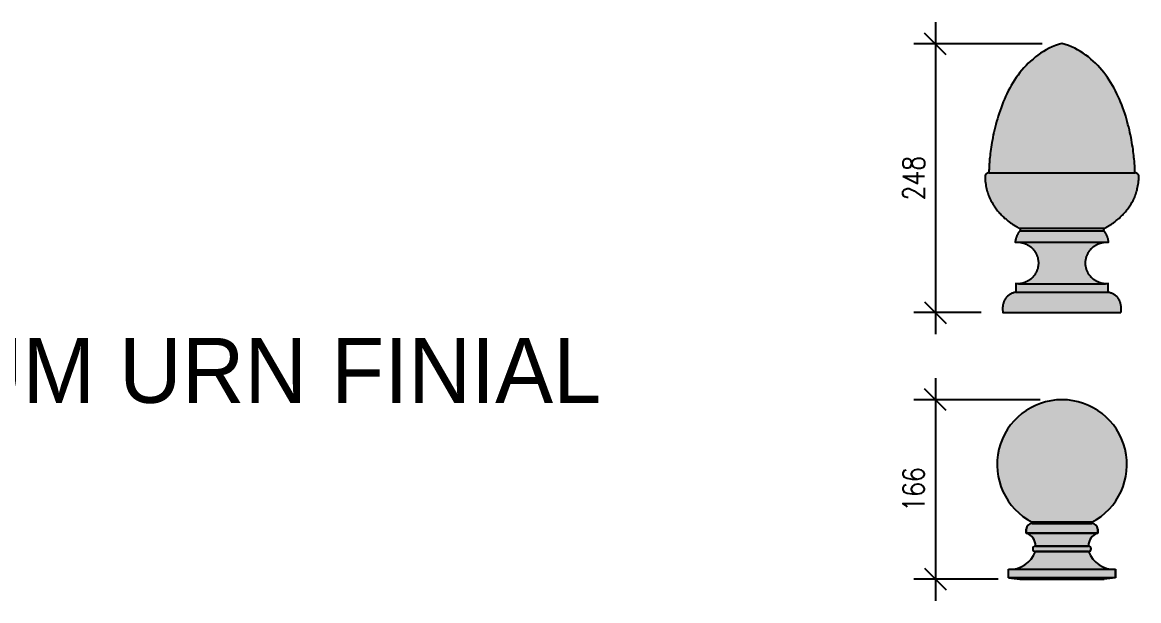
# Model space of a CAD drawing. Header units: millimetres. Extents: x -38686 to 870903, y -23218 to 232707.
# Drawn here: x 15933 to 16965, y 24345 to 24880 of the extents above; entities that cross this region are included whole.
import ezdxf

# ---------------------------------------------------------------- set-up
doc = ezdxf.new("R2010")
doc.units = ezdxf.units.MM
doc.header["$LTSCALE"] = 10
doc.header["$PDMODE"] = 35
doc.header["$PDSIZE"] = 50
doc.layers.add('42 - Detail Hatch', color=7, linetype='Continuous')
doc.layers.add('44 - Detail Text', color=7, linetype='Continuous')
doc.styles.add('1-10', font='romans.shx', dxfattribs={"width": 0.8, "height": 20})
doc.styles.add('CGBOLD', font='arialbd.ttf')
doc.dimstyles.new('1-10', dxfattribs={"dimtxt": 20, "dimasz": 20, "dimexe": 20, "dimexo": 20, "dimgap": 10, "dimtad": 1, "dimdec": 0, "dimzin": 0, "dimdsep": 46, "dimtxsty": '1-10', "dimblk": 'OBLIQUE', "dimcen": 20, "dimdle": 20, "dimclrd": 251, "dimclre": 251, "dimclrt": 251, "dimadec": 0, "dimazin": 0, "dimtfac": 1, "dimtdec": 0, "dimtix": 1, "dimtmove": 1, "dimatfit": 3, "dimfxl": 1, "dimtolj": 1, "dimtzin": 0, "dimlwd": 25, "dimarcsym": 0})

# ---------------------------------------------------------------- blocks, each defined once
blk = doc.blocks.new('_Oblique')
at = {"color": 0, "linetype": 'ByBlock', "lineweight": -2}
blk.add_line((-0.5, -0.5), (0.5, 0.5), dxfattribs=at)
blk = doc.blocks.new('*D59')
at = {"layer": '44 - Detail Text', "color": 251, "lineweight": 25, "transparency": 16777216}
blk.add_line((16777.4, 24879.6), (16777.4, 24591.1), dxfattribs=at)
at = {"layer": '44 - Detail Text', "color": 251, "lineweight": -2, "transparency": 16777216}
for p, q in [((16876, 24859.6), (16757.4, 24859.6)), ((16819.8, 24611.1), (16757.4, 24611.1))]:
    blk.add_line(p, q, dxfattribs=at)
at = {"layer": 'Defpoints', "color": 0, "transparency": 16777216}
for p in [(16896, 24859.6), (16777.4, 24611.1), (16839.8, 24611.1)]:
    blk.add_point(p, dxfattribs=at)
at = {"layer": '44 - Detail Text', "color": 251, "lineweight": 25, "transparency": 16777216, "xscale": 20, "yscale": 20, "zscale": 20}
for p, rotation in [((16777.4, 24859.6), 90), ((16777.4, 24611.1), 270)]:
    blk.add_blockref('_Oblique', p, dxfattribs=dict(at, rotation=rotation))
at = {"layer": '44 - Detail Text', "color": 251, "transparency": 16777216, "insert": (16757.4, 24735.4), "char_height": 20, "attachment_point": 5, "rotation": 90, "style": '1-10'}
blk.add_mtext('\\A1;248', dxfattribs=at)
blk = doc.blocks.new('*D60')
at = {"layer": '44 - Detail Text', "color": 251, "lineweight": 25, "transparency": 16777216}
blk.add_line((16777.4, 24550.6), (16777.4, 24344.7), dxfattribs=at)
at = {"layer": '44 - Detail Text', "color": 251, "lineweight": -2, "transparency": 16777216}
for p, q in [((16874.4, 24530.6), (16757.4, 24530.6)), ((16835.5, 24364.7), (16757.4, 24364.7))]:
    blk.add_line(p, q, dxfattribs=at)
at = {"layer": 'Defpoints', "color": 0, "transparency": 16777216}
for p in [(16894.4, 24530.6), (16777.4, 24364.7), (16855.5, 24364.7)]:
    blk.add_point(p, dxfattribs=at)
at = {"layer": '44 - Detail Text', "color": 251, "lineweight": 25, "transparency": 16777216, "xscale": 20, "yscale": 20, "zscale": 20}
for p, rotation in [((16777.4, 24530.6), 90), ((16777.4, 24364.7), 270)]:
    blk.add_blockref('_Oblique', p, dxfattribs=dict(at, rotation=rotation))
at = {"layer": '44 - Detail Text', "color": 251, "transparency": 16777216, "insert": (16757.4, 24447.6), "char_height": 20, "attachment_point": 5, "rotation": 90, "style": '1-10'}
blk.add_mtext('\\A1;166', dxfattribs=at)

msp = doc.modelspace()

# ---------------------------------------------------------------- hatches: boundary and pattern name
at = {"layer": '42 - Detail Hatch', "ltscale": 10}
h = msp.add_hatch(color=69, dxfattribs=at)
h.dxf.hatch_style = 1
h.paths.add_polyline_path([(16948.979, 24611.133), (16948.979, 24611.368), (16948.979, 24611.604), (16949.096, 24611.839), (16949.096, 24612.191), (16949.096, 24612.662), (16949.214, 24613.132), (16949.214, 24613.602), (16949.214, 24614.19), (16949.214, 24614.895), (16949.214, 24615.248), (16949.214, 24615.6), (16949.214, 24615.953), (16949.214, 24616.306), (16949.096, 24616.658), (16949.096, 24617.011), (16949.096, 24617.363), (16948.979, 24617.834), (16948.979, 24618.186), (16948.861, 24618.539), (16948.744, 24619.009), (16948.626, 24619.362), (16948.626, 24619.832), (16948.508, 24620.185), (16948.273, 24620.537), (16948.156, 24621.008), (16948.038, 24621.36), (16947.803, 24621.83), (16947.686, 24622.183), (16947.45, 24622.653), (16947.215, 24623.006), (16946.98, 24623.476), (16946.745, 24623.829), (16946.51, 24624.181), (16946.275, 24624.534), (16945.922, 24625.004), (16945.687, 24625.357), (16945.335, 24625.71), (16944.982, 24626.062), (16944.629, 24626.415), (16944.159, 24626.767), (16943.806, 24627.003), (16943.336, 24627.355), (16942.984, 24627.708), (16942.396, 24627.943), (16941.926, 24628.296), (16941.455, 24628.531), (16940.868, 24628.766), (16940.28, 24629.001), (16939.692, 24629.236), (16939.104, 24629.471), (16938.517, 24629.589), (16937.811, 24629.824), (16937.106, 24629.941), (16937.106, 24638.052), (16935.578, 24637.7), (16935.108, 24637.7), (16934.638, 24637.7), (16934.167, 24637.817), (16933.58, 24637.817), (16933.109, 24637.817), (16932.639, 24637.935), (16932.169, 24638.052), (16931.699, 24638.052), (16931.229, 24638.17), (16930.758, 24638.287), (16930.288, 24638.405), (16929.818, 24638.522), (16929.348, 24638.758), (16928.995, 24638.875), (16928.525, 24638.993), (16928.055, 24639.228), (16927.585, 24639.463), (16927.232, 24639.58), (16926.762, 24639.815), (16926.409, 24640.051), (16925.939, 24640.286), (16925.586, 24640.521), (16925.116, 24640.756), (16924.763, 24640.991), (16924.411, 24641.226), (16924.058, 24641.579), (16923.588, 24641.814), (16923.235, 24642.166), (16922.883, 24642.402), (16922.53, 24642.754), (16922.295, 24642.989), (16921.942, 24643.342), (16921.59, 24643.695), (16921.237, 24644.047), (16921.002, 24644.4), (16920.649, 24644.753), (16920.414, 24645.105), (16920.061, 24645.458), (16919.826, 24645.811), (16919.591, 24646.163), (16919.239, 24646.633), (16919.003, 24646.986), (16918.768, 24647.456), (16918.533, 24647.809), (16918.298, 24648.162), (16918.181, 24648.632), (16917.946, 24649.102), (16917.71, 24649.455), (16917.593, 24649.925), (16917.358, 24650.395), (16917.24, 24650.865), (16917.123, 24651.218), (16917.005, 24651.688), (16916.888, 24652.158), (16916.77, 24652.628), (16916.652, 24653.099), (16916.535, 24653.569), (16916.417, 24654.039), (16916.417, 24654.509), (16916.3, 24654.979), (16916.3, 24655.567), (16916.3, 24656.037), (16916.182, 24656.508), (16916.182, 24656.978), (16916.182, 24657.448), (16916.3, 24658.036), (16916.3, 24658.506), (16916.3, 24658.976), (16916.417, 24659.446), (16916.417, 24659.916), (16916.535, 24660.387), (16916.652, 24660.857), (16916.77, 24661.327), (16916.888, 24661.797), (16917.005, 24662.267), (16917.123, 24662.738), (16917.24, 24663.208), (16917.358, 24663.678), (16917.593, 24664.031), (16917.71, 24664.501), (16917.946, 24664.971), (16918.181, 24665.324), (16918.298, 24665.794), (16918.533, 24666.147), (16918.768, 24666.617), (16919.003, 24666.969), (16919.239, 24667.44), (16919.591, 24667.792), (16919.826, 24668.145), (16920.061, 24668.498), (16920.414, 24668.968), (16920.649, 24669.32), (16921.002, 24669.673), (16921.237, 24670.026), (16921.59, 24670.261), (16921.942, 24670.613), (16922.295, 24670.966), (16922.53, 24671.319), (16922.883, 24671.554), (16923.235, 24671.907), (16923.588, 24672.142), (16924.058, 24672.494), (16924.411, 24672.729), (16924.763, 24672.964), (16925.116, 24673.2), (16925.586, 24673.552), (16925.939, 24673.787), (16926.409, 24673.905), (16926.762, 24674.14), (16927.232, 24674.375), (16927.585, 24674.61), (16928.055, 24674.728), (16928.525, 24674.963), (16928.995, 24675.08), (16929.348, 24675.315), (16929.818, 24675.433), (16930.288, 24675.551), (16930.758, 24675.668), (16931.229, 24675.786), (16931.699, 24675.903), (16932.169, 24676.021), (16932.639, 24676.021), (16933.109, 24676.138), (16933.58, 24676.138), (16934.167, 24676.256), (16934.638, 24676.256), (16935.108, 24676.256), (16935.578, 24676.256), (16937.459, 24676.256), (16937.459, 24676.373), (16937.459, 24676.491), (16937.459, 24676.844), (16937.459, 24677.196), (16937.341, 24677.666), (16937.224, 24678.254), (16937.224, 24678.607), (16937.106, 24678.842), (16937.106, 24679.195), (16936.989, 24679.547), (16936.871, 24680.017), (16936.753, 24680.37), (16936.636, 24680.723), (16936.518, 24681.193), (16936.283, 24681.663), (16936.166, 24682.016), (16935.931, 24682.486), (16935.696, 24682.956), (16935.46, 24683.426), (16935.225, 24683.897), (16934.99, 24684.367), (16934.755, 24684.837), (16934.402, 24685.307), (16934.05, 24685.777), (16933.697, 24686.248), (16933.345, 24686.718), (16933.227, 24686.953), (16933.109, 24687.306), (16933.109, 24687.658), (16933.109, 24688.128), (16933.227, 24688.599), (16933.58, 24688.951), (16933.697, 24689.186), (16934.05, 24689.304), (16934.285, 24689.421), (16934.638, 24689.657), (16934.873, 24689.774), (16935.108, 24689.892), (16935.46, 24690.127), (16935.813, 24690.362), (16936.166, 24690.479), (16936.636, 24690.714), (16936.989, 24690.95), (16937.459, 24691.302), (16937.929, 24691.537), (16938.517, 24691.89), (16938.987, 24692.243), (16939.575, 24692.595), (16940.162, 24692.948), (16940.75, 24693.418), (16941.338, 24693.771), (16941.926, 24694.241), (16942.631, 24694.711), (16943.336, 24695.181), (16943.924, 24695.769), (16944.629, 24696.239), (16945.335, 24696.827), (16946.04, 24697.415), (16946.745, 24698.003), (16947.45, 24698.59), (16948.156, 24699.296), (16948.861, 24699.883), (16949.566, 24700.589), (16950.272, 24701.294), (16950.977, 24702.117), (16951.682, 24702.822), (16952.388, 24703.645), (16953.093, 24704.468), (16953.798, 24705.291), (16954.503, 24706.113), (16955.209, 24707.054), (16955.914, 24707.877), (16956.502, 24708.817), (16957.207, 24709.758), (16957.795, 24710.815), (16958.383, 24711.756), (16958.97, 24712.814), (16959.558, 24713.872), (16960.146, 24714.93), (16960.734, 24715.988), (16961.204, 24717.163), (16961.674, 24718.339), (16962.144, 24719.514), (16962.614, 24720.69), (16962.967, 24721.865), (16963.437, 24723.158), (16963.79, 24724.451), (16964.025, 24725.744), (16964.378, 24727.037), (16964.613, 24728.448), (16964.848, 24729.859), (16965.083, 24731.269), (16965.2, 24732.68), (16965.318, 24734.09), (16965.318, 24735.618), (16965.318, 24737.147), (16965.318, 24737.264), (16965.318, 24737.499), (16965.318, 24737.969), (16965.083, 24738.44), (16964.965, 24738.792), (16964.73, 24739.027), (16964.495, 24739.263), (16964.143, 24739.615), (16963.672, 24739.85), (16963.202, 24740.085), (16962.614, 24740.32), (16962.379, 24740.32), (16962.027, 24740.438), (16962.027, 24740.556), (16962.027, 24740.673), (16962.027, 24741.026), (16961.909, 24741.613), (16961.909, 24742.201), (16961.909, 24742.907), (16961.909, 24743.847), (16961.792, 24744.787), (16961.792, 24745.845), (16961.674, 24747.021), (16961.556, 24748.431), (16961.439, 24749.842), (16961.321, 24751.253), (16961.204, 24752.898), (16960.969, 24754.544), (16960.851, 24756.425), (16960.616, 24758.188), (16960.381, 24760.186), (16960.146, 24762.185), (16959.793, 24764.183), (16959.441, 24766.416), (16959.088, 24768.532), (16958.735, 24770.766), (16958.265, 24773.117), (16957.795, 24775.468), (16957.207, 24777.819), (16956.737, 24780.287), (16956.149, 24782.756), (16955.444, 24785.224), (16954.739, 24787.811), (16954.033, 24790.279), (16953.328, 24792.865), (16952.505, 24795.451), (16951.565, 24798.037), (16950.624, 24800.623), (16949.684, 24803.21), (16948.626, 24805.913), (16947.568, 24808.499), (16946.393, 24811.085), (16945.217, 24813.554), (16943.924, 24816.14), (16942.631, 24818.609), (16941.22, 24821.195), (16939.692, 24823.663), (16938.164, 24826.014), (16936.636, 24828.483), (16934.873, 24830.834), (16933.227, 24833.067), (16931.346, 24835.301), (16929.465, 24837.534), (16927.467, 24839.65), (16925.469, 24841.766), (16923.353, 24843.764), (16921.119, 24845.645), (16918.886, 24847.526), (16916.535, 24849.289), (16914.066, 24850.935), (16911.48, 24852.58), (16908.894, 24854.109), (16906.191, 24855.519), (16903.369, 24856.812), (16900.431, 24857.988), (16897.492, 24859.046), (16894.436, 24860.104), (16891.262, 24859.046), (16888.323, 24857.988), (16885.384, 24856.812), (16882.563, 24855.519), (16879.859, 24854.109), (16877.273, 24852.58), (16874.687, 24850.935), (16872.219, 24849.289), (16869.868, 24847.526), (16867.634, 24845.645), (16865.401, 24843.764), (16863.285, 24841.766), (16861.287, 24839.65), (16859.288, 24837.534), (16857.407, 24835.301), (16855.527, 24833.067), (16853.881, 24830.834), (16852.118, 24828.483), (16850.59, 24826.014), (16849.061, 24823.663), (16847.533, 24821.195), (16846.24, 24818.609), (16844.83, 24816.14), (16843.537, 24813.554), (16842.361, 24811.085), (16841.186, 24808.499), (16840.128, 24805.913), (16839.07, 24803.21), (16838.129, 24800.623), (16837.189, 24798.037), (16836.366, 24795.451), (16835.543, 24792.865), (16834.72, 24790.279), (16834.015, 24787.811), (16833.31, 24785.224), (16832.722, 24782.756), (16832.017, 24780.287), (16831.547, 24777.819), (16830.959, 24775.468), (16830.489, 24773.117), (16830.136, 24770.766), (16829.666, 24768.532), (16829.313, 24766.416), (16828.96, 24764.183), (16828.725, 24762.185), (16828.373, 24760.186), (16828.138, 24758.188), (16827.902, 24756.425), (16827.785, 24754.544), (16827.55, 24752.898), (16827.432, 24751.253), (16827.315, 24749.842), (16827.197, 24748.431), (16827.08, 24747.021), (16826.962, 24745.845), (16826.962, 24744.787), (16826.962, 24743.847), (16826.845, 24742.907), (16826.845, 24742.201), (16826.845, 24741.613), (16826.845, 24741.026), (16826.845, 24740.673), (16826.845, 24740.556), (16826.845, 24740.438), (16826.492, 24740.32), (16826.139, 24740.32), (16825.551, 24740.085), (16825.081, 24739.85), (16824.611, 24739.615), (16824.376, 24739.263), (16824.023, 24739.027), (16823.788, 24738.792), (16823.671, 24738.44), (16823.436, 24737.969), (16823.436, 24737.499), (16823.436, 24737.264), (16823.436, 24737.147), (16823.436, 24735.618), (16823.553, 24734.09), (16823.553, 24732.68), (16823.788, 24731.269), (16823.906, 24729.859), (16824.141, 24728.448), (16824.376, 24727.037), (16824.729, 24725.744), (16824.964, 24724.451), (16825.316, 24723.158), (16825.787, 24721.865), (16826.139, 24720.69), (16826.609, 24719.514), (16827.08, 24718.339), (16827.55, 24717.163), (16828.138, 24715.988), (16828.608, 24714.93), (16829.196, 24713.872), (16829.783, 24712.814), (16830.371, 24711.756), (16830.959, 24710.815), (16831.664, 24709.758), (16832.252, 24708.817), (16832.957, 24707.877), (16833.545, 24707.054), (16834.25, 24706.113), (16834.955, 24705.291), (16835.661, 24704.468), (16836.366, 24703.645), (16837.071, 24702.822), (16837.777, 24702.117), (16838.482, 24701.294), (16839.187, 24700.589), (16839.893, 24699.883), (16840.598, 24699.296), (16841.303, 24698.59), (16842.008, 24698.003), (16842.714, 24697.415), (16843.419, 24696.827), (16844.124, 24696.239), (16844.83, 24695.769), (16845.535, 24695.181), (16846.123, 24694.711), (16846.828, 24694.241), (16847.416, 24693.771), (16848.003, 24693.418), (16848.591, 24692.948), (16849.179, 24692.595), (16849.767, 24692.243), (16850.237, 24691.89), (16850.825, 24691.537), (16851.295, 24691.302), (16851.765, 24690.95), (16852.235, 24690.714), (16852.588, 24690.479), (16852.941, 24690.362), (16853.293, 24690.127), (16853.646, 24689.892), (16853.881, 24689.774), (16854.116, 24689.657), (16854.586, 24689.421), (16854.821, 24689.304), (16855.056, 24689.186), (16855.292, 24688.951), (16855.527, 24688.599), (16855.644, 24688.128), (16855.644, 24687.658), (16855.644, 24687.306), (16855.527, 24686.953), (16855.527, 24686.718), (16855.409, 24686.718), (16855.056, 24686.248), (16854.704, 24685.777), (16854.351, 24685.307), (16854.116, 24684.837), (16853.763, 24684.367), (16853.528, 24683.897), (16853.293, 24683.426), (16853.058, 24682.956), (16852.823, 24682.486), (16852.588, 24682.016), (16852.47, 24681.663), (16852.353, 24681.193), (16852.118, 24680.723), (16852, 24680.37), (16851.883, 24680.017), (16851.765, 24679.547), (16851.765, 24679.195), (16851.648, 24678.842), (16851.53, 24678.607), (16851.53, 24678.254), (16851.412, 24677.666), (16851.295, 24677.196), (16851.295, 24676.844), (16851.295, 24676.491), (16851.295, 24676.373), (16851.295, 24676.256), (16853.176, 24676.256), (16853.646, 24676.256), (16854.116, 24676.256), (16854.704, 24676.256), (16855.174, 24676.138), (16855.644, 24676.138), (16856.114, 24676.021), (16856.585, 24676.021), (16857.055, 24675.903), (16857.525, 24675.786), (16857.995, 24675.668), (16858.465, 24675.551), (16858.936, 24675.433), (16859.406, 24675.315), (16859.876, 24675.08), (16860.229, 24674.963), (16860.699, 24674.728), (16861.169, 24674.61), (16861.522, 24674.375), (16861.992, 24674.14), (16862.345, 24673.905), (16862.815, 24673.787), (16863.167, 24673.552), (16863.638, 24673.2), (16863.99, 24672.964), (16864.343, 24672.729), (16864.813, 24672.494), (16865.166, 24672.142), (16865.518, 24671.907), (16865.871, 24671.554), (16866.224, 24671.319), (16866.576, 24670.966), (16866.811, 24670.613), (16867.164, 24670.261), (16867.517, 24670.026), (16867.869, 24669.673), (16868.104, 24669.32), (16868.457, 24668.968), (16868.692, 24668.498), (16868.927, 24668.145), (16869.28, 24667.792), (16869.515, 24667.44), (16869.75, 24666.969), (16869.985, 24666.617), (16870.22, 24666.147), (16870.455, 24665.794), (16870.573, 24665.324), (16870.808, 24664.971), (16871.043, 24664.501), (16871.161, 24664.031), (16871.396, 24663.678), (16871.513, 24663.208), (16871.631, 24662.738), (16871.749, 24662.267), (16871.984, 24661.797), (16872.101, 24661.327), (16872.101, 24660.857), (16872.219, 24660.387), (16872.336, 24659.916), (16872.336, 24659.446), (16872.454, 24658.976), (16872.454, 24658.506), (16872.571, 24658.036), (16872.571, 24657.448), (16872.571, 24656.978), (16872.571, 24656.508), (16872.571, 24656.037), (16872.454, 24655.567), (16872.454, 24654.979), (16872.336, 24654.509), (16872.336, 24654.039), (16872.219, 24653.569), (16872.101, 24653.099), (16872.101, 24652.628), (16871.984, 24652.158), (16871.749, 24651.688), (16871.631, 24651.218), (16871.513, 24650.865), (16871.396, 24650.395), (16871.161, 24649.925), (16871.043, 24649.455), (16870.808, 24649.102), (16870.573, 24648.632), (16870.455, 24648.162), (16870.22, 24647.809), (16869.985, 24647.456), (16869.75, 24646.986), (16869.515, 24646.633), (16869.28, 24646.163), (16868.927, 24645.811), (16868.692, 24645.458), (16868.457, 24645.105), (16868.104, 24644.753), (16867.869, 24644.4), (16867.517, 24644.047), (16867.164, 24643.695), (16866.811, 24643.342), (16866.576, 24642.989), (16866.224, 24642.754), (16865.871, 24642.402), (16865.518, 24642.166), (16865.166, 24641.814), (16864.813, 24641.579), (16864.343, 24641.226), (16863.99, 24640.991), (16863.638, 24640.756), (16863.167, 24640.521), (16862.815, 24640.286), (16862.345, 24640.051), (16861.992, 24639.815), (16861.522, 24639.58), (16861.169, 24639.463), (16860.699, 24639.228), (16860.229, 24638.993), (16859.876, 24638.875), (16859.406, 24638.758), (16858.936, 24638.522), (16858.465, 24638.405), (16857.995, 24638.287), (16857.525, 24638.17), (16857.055, 24638.052), (16856.585, 24638.052), (16856.114, 24637.935), (16855.644, 24637.817), (16855.174, 24637.817), (16854.704, 24637.817), (16854.116, 24637.7), (16853.646, 24637.7), (16853.176, 24637.7), (16851.648, 24638.052), (16851.648, 24629.941), (16850.942, 24629.824), (16850.237, 24629.589), (16849.649, 24629.471), (16849.061, 24629.236), (16848.474, 24629.001), (16847.886, 24628.766), (16847.298, 24628.531), (16846.828, 24628.296), (16846.358, 24627.943), (16845.888, 24627.708), (16845.417, 24627.355), (16844.947, 24627.003), (16844.595, 24626.767), (16844.124, 24626.415), (16843.772, 24626.062), (16843.419, 24625.71), (16843.066, 24625.357), (16842.831, 24625.004), (16842.479, 24624.534), (16842.244, 24624.181), (16842.008, 24623.829), (16841.773, 24623.476), (16841.538, 24623.006), (16841.303, 24622.653), (16841.068, 24622.183), (16840.95, 24621.83), (16840.715, 24621.36), (16840.598, 24621.008), (16840.48, 24620.537), (16840.363, 24620.185), (16840.245, 24619.832), (16840.128, 24619.362), (16840.01, 24619.009), (16839.893, 24618.539), (16839.893, 24618.186), (16839.775, 24617.834), (16839.775, 24617.363), (16839.657, 24617.011), (16839.657, 24616.658), (16839.54, 24616.306), (16839.54, 24615.953), (16839.54, 24615.6), (16839.54, 24615.248), (16839.54, 24614.895), (16839.54, 24614.19), (16839.54, 24613.602), (16839.54, 24613.132), (16839.657, 24612.662), (16839.657, 24612.191), (16839.657, 24611.839), (16839.775, 24611.604), (16839.775, 24611.368), (16839.775, 24611.133)])
edge = h.paths.add_edge_path(flags=17)
edge.add_line((16851.295, 24676.256), (16854.704, 24676.256))
h = msp.add_hatch(color=69, dxfattribs=at)
h.dxf.hatch_style = 1
h.paths.add_polyline_path([(16866.936, 24417.234), (16921.936, 24417.234, 4.12097536)])
h.paths.add_polyline_path([(16921.936, 24417.234), (16866.936, 24417.234), (16866.936, 24416.234), (16921.936, 24416.234)])
h.paths.add_polyline_path([(16921.936, 24416.234), (16866.936, 24416.234, 0.41421356), (16861.436, 24410.734), (16861.436, 24407.234), (16927.436, 24407.234), (16927.436, 24410.734, 0.41421356)])
h.paths.add_polyline_path([(16927.436, 24407.234), (16861.436, 24407.234, -0.33178976), (16869.936, 24395.234), (16918.936, 24395.234, -0.33178976)])
h.paths.add_polyline_path([(16918.936, 24395.234), (16869.936, 24395.234, 1), (16869.936, 24390.234), (16918.936, 24390.234, 1)])
h.paths.add_polyline_path([(16918.936, 24390.234), (16869.936, 24390.234, -0.3002504), (16847.475, 24373.734), (16941.396, 24373.734, -0.3002504)])
h.paths.add_polyline_path([(16943.936, 24373.734, -0.02511265), (16941.396, 24373.734), (16847.475, 24373.734, -0.02511265), (16844.936, 24373.734), (16844.936, 24365.734), (16943.936, 24365.734)])
h.paths.add_polyline_path([(16943.936, 24365.734), (16844.936, 24365.734), (16855.509, 24364.734), (16933.362, 24364.734)])

# ---------------------------------------------------------------- linework, layer by layer
at = {"color": 252}
for p, q in [((16854.704, 24676.256), (16934.167, 24676.256)), ((16921.936, 24417.234), (16866.936, 24417.234)), ((16866.936, 24417.234), (16921.936, 24417.234)), ((16861.436, 24407.234), (16927.436, 24407.234)), ((16927.436, 24407.234), (16861.436, 24407.234)), ((16866.936, 24416.234), (16921.936, 24416.234)), ((16921.936, 24416.234), (16866.936, 24416.234)), ((16866.936, 24416.234), (16921.936, 24416.234)), ((16921.936, 24416.234), (16866.936, 24416.234)), ((16918.936, 24395.234), (16869.936, 24395.234)), ((16869.936, 24395.234), (16918.936, 24395.234)), ((16869.936, 24390.234), (16918.936, 24390.234)), ((16918.936, 24390.234), (16869.936, 24390.234)), ((16844.936, 24373.734), (16943.936, 24373.734)), ((16943.936, 24365.734), (16844.936, 24365.734))]:
    msp.add_line(p, q, dxfattribs=at)
at = {"color": 0, "linetype": 'Continuous'}
for p, q in [((16866.936, 24417.234), (16866.936, 24416.234)), ((16866.936, 24416.234), (16866.936, 24417.234)), ((16921.936, 24416.234), (16921.936, 24417.234)), ((16921.936, 24417.234), (16921.936, 24416.234)), ((16861.436, 24410.734), (16861.436, 24407.234)), ((16861.436, 24407.234), (16861.436, 24410.734)), ((16927.436, 24407.234), (16927.436, 24410.734)), ((16927.436, 24410.734), (16927.436, 24407.234)), ((16844.936, 24365.734), (16844.936, 24373.734)), ((16844.936, 24365.734), (16855.509, 24364.734)), ((16855.509, 24364.734), (16933.362, 24364.734)), ((16943.936, 24365.734), (16933.362, 24364.734)), ((16943.936, 24365.734), (16933.362, 24364.734)), ((16943.936, 24365.734), (16943.936, 24373.734)), ((16943.936, 24373.734), (16943.936, 24365.734))]:
    msp.add_line(p, q, dxfattribs=at)
msp.add_lwpolyline([(16948.979, 24611.133), (16948.979, 24611.368), (16948.979, 24611.604), (16949.096, 24611.839), (16949.096, 24612.191), (16949.096, 24612.662), (16949.214, 24613.132), (16949.214, 24613.602), (16949.214, 24614.19), (16949.214, 24614.895), (16949.214, 24615.248), (16949.214, 24615.6), (16949.214, 24615.953), (16949.214, 24616.306), (16949.096, 24616.658), (16949.096, 24617.011), (16949.096, 24617.363), (16948.979, 24617.834), (16948.979, 24618.186), (16948.861, 24618.539), (16948.744, 24619.009), (16948.626, 24619.362), (16948.626, 24619.832), (16948.508, 24620.185), (16948.273, 24620.537), (16948.156, 24621.008), (16948.038, 24621.36), (16947.803, 24621.83), (16947.686, 24622.183), (16947.45, 24622.653), (16947.215, 24623.006), (16946.98, 24623.476), (16946.745, 24623.829), (16946.51, 24624.181), (16946.275, 24624.534), (16945.922, 24625.004), (16945.687, 24625.357), (16945.335, 24625.71), (16944.982, 24626.062), (16944.629, 24626.415), (16944.159, 24626.767), (16943.806, 24627.003), (16943.336, 24627.355), (16942.984, 24627.708), (16942.396, 24627.943), (16941.926, 24628.296), (16941.455, 24628.531), (16940.868, 24628.766), (16940.28, 24629.001), (16939.692, 24629.236), (16939.104, 24629.471), (16938.517, 24629.589), (16937.811, 24629.824), (16937.106, 24629.941), (16937.106, 24638.052), (16935.578, 24637.7), (16935.108, 24637.7), (16934.638, 24637.7), (16934.167, 24637.817), (16933.58, 24637.817), (16933.109, 24637.817), (16932.639, 24637.935), (16932.169, 24638.052), (16931.699, 24638.052), (16931.229, 24638.17), (16930.758, 24638.287), (16930.288, 24638.405), (16929.818, 24638.522), (16929.348, 24638.758), (16928.995, 24638.875), (16928.525, 24638.993), (16928.055, 24639.228), (16927.585, 24639.463), (16927.232, 24639.58), (16926.762, 24639.815), (16926.409, 24640.051), (16925.939, 24640.286), (16925.586, 24640.521), (16925.116, 24640.756), (16924.763, 24640.991), (16924.411, 24641.226), (16924.058, 24641.579), (16923.588, 24641.814), (16923.235, 24642.166), (16922.883, 24642.402), (16922.53, 24642.754), (16922.295, 24642.989), (16921.942, 24643.342), (16921.59, 24643.695), (16921.237, 24644.047), (16921.002, 24644.4), (16920.649, 24644.753), (16920.414, 24645.105), (16920.061, 24645.458), (16919.826, 24645.811), (16919.591, 24646.163), (16919.239, 24646.633), (16919.003, 24646.986), (16918.768, 24647.456), (16918.533, 24647.809), (16918.298, 24648.162), (16918.181, 24648.632), (16917.946, 24649.102), (16917.71, 24649.455), (16917.593, 24649.925), (16917.358, 24650.395), (16917.24, 24650.865), (16917.123, 24651.218), (16917.005, 24651.688), (16916.888, 24652.158), (16916.77, 24652.628), (16916.652, 24653.099), (16916.535, 24653.569), (16916.417, 24654.039), (16916.417, 24654.509), (16916.3, 24654.979), (16916.3, 24655.567), (16916.3, 24656.037), (16916.182, 24656.508), (16916.182, 24656.978), (16916.182, 24657.448), (16916.3, 24658.036), (16916.3, 24658.506), (16916.3, 24658.976), (16916.417, 24659.446), (16916.417, 24659.916), (16916.535, 24660.387), (16916.652, 24660.857), (16916.77, 24661.327), (16916.888, 24661.797), (16917.005, 24662.267), (16917.123, 24662.738), (16917.24, 24663.208), (16917.358, 24663.678), (16917.593, 24664.031), (16917.71, 24664.501), (16917.946, 24664.971), (16918.181, 24665.324), (16918.298, 24665.794), (16918.533, 24666.147), (16918.768, 24666.617), (16919.003, 24666.969), (16919.239, 24667.44), (16919.591, 24667.792), (16919.826, 24668.145), (16920.061, 24668.498), (16920.414, 24668.968), (16920.649, 24669.32), (16921.002, 24669.673), (16921.237, 24670.026), (16921.59, 24670.261), (16921.942, 24670.613), (16922.295, 24670.966), (16922.53, 24671.319), (16922.883, 24671.554), (16923.235, 24671.907), (16923.588, 24672.142), (16924.058, 24672.494), (16924.411, 24672.729), (16924.763, 24672.964), (16925.116, 24673.2), (16925.586, 24673.552), (16925.939, 24673.787), (16926.409, 24673.905), (16926.762, 24674.14), (16927.232, 24674.375), (16927.585, 24674.61), (16928.055, 24674.728), (16928.525, 24674.963), (16928.995, 24675.08), (16929.348, 24675.315), (16929.818, 24675.433), (16930.288, 24675.551), (16930.758, 24675.668), (16931.229, 24675.786), (16931.699, 24675.903), (16932.169, 24676.021), (16932.639, 24676.021), (16933.109, 24676.138), (16933.58, 24676.138), (16934.167, 24676.256), (16934.638, 24676.256), (16935.108, 24676.256), (16935.578, 24676.256), (16937.459, 24676.256), (16937.459, 24676.373), (16937.459, 24676.491), (16937.459, 24676.844), (16937.459, 24677.196), (16937.341, 24677.666), (16937.224, 24678.254), (16937.224, 24678.607), (16937.106, 24678.842), (16937.106, 24679.195), (16936.989, 24679.547), (16936.871, 24680.017), (16936.753, 24680.37), (16936.636, 24680.723), (16936.518, 24681.193), (16936.283, 24681.663), (16936.166, 24682.016), (16935.931, 24682.486), (16935.696, 24682.956), (16935.46, 24683.426), (16935.225, 24683.897), (16934.99, 24684.367), (16934.755, 24684.837), (16934.402, 24685.307), (16934.05, 24685.777), (16933.697, 24686.248), (16933.345, 24686.718), (16933.345, 24686.718), (16933.227, 24686.953), (16933.109, 24687.306), (16933.109, 24687.658), (16933.109, 24688.128), (16933.227, 24688.599), (16933.58, 24688.951), (16933.697, 24689.186), (16934.05, 24689.304), (16934.285, 24689.421), (16934.638, 24689.657), (16934.873, 24689.774), (16935.108, 24689.892), (16935.46, 24690.127), (16935.813, 24690.362), (16936.166, 24690.479), (16936.636, 24690.714), (16936.989, 24690.95), (16937.459, 24691.302), (16937.929, 24691.537), (16938.517, 24691.89), (16938.987, 24692.243), (16939.575, 24692.595), (16940.162, 24692.948), (16940.75, 24693.418), (16941.338, 24693.771), (16941.926, 24694.241), (16942.631, 24694.711), (16943.336, 24695.181), (16943.924, 24695.769), (16944.629, 24696.239), (16945.335, 24696.827), (16946.04, 24697.415), (16946.745, 24698.003), (16947.45, 24698.59), (16948.156, 24699.296), (16948.861, 24699.883), (16949.566, 24700.589), (16950.272, 24701.294), (16950.977, 24702.117), (16951.682, 24702.822), (16952.388, 24703.645), (16953.093, 24704.468), (16953.798, 24705.291), (16954.503, 24706.113), (16955.209, 24707.054), (16955.914, 24707.877), (16956.502, 24708.817), (16957.207, 24709.758), (16957.795, 24710.815), (16958.383, 24711.756), (16958.97, 24712.814), (16959.558, 24713.872), (16960.146, 24714.93), (16960.734, 24715.988), (16961.204, 24717.163), (16961.674, 24718.339), (16962.144, 24719.514), (16962.614, 24720.69), (16962.967, 24721.865), (16963.437, 24723.158), (16963.79, 24724.451), (16964.025, 24725.744), (16964.378, 24727.037), (16964.613, 24728.448), (16964.848, 24729.859), (16965.083, 24731.269), (16965.2, 24732.68), (16965.318, 24734.09), (16965.318, 24735.618), (16965.318, 24737.147), (16965.318, 24737.264), (16965.318, 24737.499), (16965.318, 24737.969), (16965.083, 24738.44), (16964.965, 24738.792), (16964.73, 24739.027), (16964.495, 24739.263), (16964.143, 24739.615), (16963.672, 24739.85), (16963.202, 24740.085), (16962.614, 24740.32), (16962.379, 24740.32), (16962.027, 24740.438), (16962.027, 24740.556), (16962.027, 24740.673), (16962.027, 24741.026), (16961.909, 24741.613), (16961.909, 24742.201), (16961.909, 24742.907), (16961.909, 24743.847), (16961.792, 24744.787), (16961.792, 24745.845), (16961.674, 24747.021), (16961.556, 24748.431), (16961.439, 24749.842), (16961.321, 24751.253), (16961.204, 24752.898), (16960.969, 24754.544), (16960.851, 24756.425), (16960.616, 24758.188), (16960.381, 24760.186), (16960.146, 24762.185), (16959.793, 24764.183), (16959.441, 24766.416), (16959.088, 24768.532), (16958.735, 24770.766), (16958.265, 24773.117), (16957.795, 24775.468), (16957.207, 24777.819), (16956.737, 24780.287), (16956.149, 24782.756), (16955.444, 24785.224), (16954.739, 24787.811), (16954.033, 24790.279), (16953.328, 24792.865), (16952.505, 24795.451), (16951.565, 24798.037), (16950.624, 24800.623), (16949.684, 24803.21), (16948.626, 24805.913), (16947.568, 24808.499), (16946.393, 24811.085), (16945.217, 24813.554), (16943.924, 24816.14), (16942.631, 24818.609), (16941.22, 24821.195), (16939.692, 24823.663), (16938.164, 24826.014), (16936.636, 24828.483), (16934.873, 24830.834), (16933.227, 24833.067), (16931.346, 24835.301), (16929.465, 24837.534), (16927.467, 24839.65), (16925.469, 24841.766), (16923.353, 24843.764), (16921.119, 24845.645), (16918.886, 24847.526), (16916.535, 24849.289), (16914.066, 24850.935), (16911.48, 24852.58), (16908.894, 24854.109), (16906.191, 24855.519), (16903.369, 24856.812), (16900.431, 24857.988), (16897.492, 24859.046), (16894.436, 24860.104), (16891.262, 24859.046), (16888.323, 24857.988), (16885.384, 24856.812), (16882.563, 24855.519), (16879.859, 24854.109), (16877.273, 24852.58), (16874.687, 24850.935), (16872.219, 24849.289), (16869.868, 24847.526), (16867.634, 24845.645), (16865.401, 24843.764), (16863.285, 24841.766), (16861.287, 24839.65), (16859.288, 24837.534), (16857.407, 24835.301), (16855.527, 24833.067), (16853.881, 24830.834), (16852.118, 24828.483), (16850.59, 24826.014), (16849.061, 24823.663), (16847.533, 24821.195), (16846.24, 24818.609), (16844.83, 24816.14), (16843.537, 24813.554), (16842.361, 24811.085), (16841.186, 24808.499), (16840.128, 24805.913), (16839.07, 24803.21), (16838.129, 24800.623), (16837.189, 24798.037), (16836.366, 24795.451), (16835.543, 24792.865), (16834.72, 24790.279), (16834.015, 24787.811), (16833.31, 24785.224), (16832.722, 24782.756), (16832.017, 24780.287), (16831.547, 24777.819), (16830.959, 24775.468), (16830.489, 24773.117), (16830.136, 24770.766), (16829.666, 24768.532), (16829.313, 24766.416), (16828.96, 24764.183), (16828.725, 24762.185), (16828.373, 24760.186), (16828.138, 24758.188), (16827.902, 24756.425), (16827.785, 24754.544), (16827.55, 24752.898), (16827.432, 24751.253), (16827.315, 24749.842), (16827.197, 24748.431), (16827.08, 24747.021), (16826.962, 24745.845), (16826.962, 24744.787), (16826.962, 24743.847), (16826.845, 24742.907), (16826.845, 24742.201), (16826.845, 24741.613), (16826.845, 24741.026), (16826.845, 24740.673), (16826.845, 24740.556), (16826.845, 24740.438), (16826.492, 24740.32), (16826.139, 24740.32), (16825.551, 24740.085), (16825.081, 24739.85), (16824.611, 24739.615), (16824.376, 24739.263), (16824.023, 24739.027), (16823.788, 24738.792), (16823.671, 24738.44), (16823.436, 24737.969), (16823.436, 24737.499), (16823.436, 24737.264), (16823.436, 24737.147), (16823.436, 24735.618), (16823.553, 24734.09), (16823.553, 24732.68), (16823.788, 24731.269), (16823.906, 24729.859), (16824.141, 24728.448), (16824.376, 24727.037), (16824.729, 24725.744), (16824.964, 24724.451), (16825.316, 24723.158), (16825.787, 24721.865), (16826.139, 24720.69), (16826.609, 24719.514), (16827.08, 24718.339), (16827.55, 24717.163), (16828.138, 24715.988), (16828.608, 24714.93), (16829.196, 24713.872), (16829.783, 24712.814), (16830.371, 24711.756), (16830.959, 24710.815), (16831.664, 24709.758), (16832.252, 24708.817), (16832.957, 24707.877), (16833.545, 24707.054), (16834.25, 24706.113), (16834.955, 24705.291), (16835.661, 24704.468), (16836.366, 24703.645), (16837.071, 24702.822), (16837.777, 24702.117), (16838.482, 24701.294), (16839.187, 24700.589), (16839.893, 24699.883), (16840.598, 24699.296), (16841.303, 24698.59), (16842.008, 24698.003), (16842.714, 24697.415), (16843.419, 24696.827), (16844.124, 24696.239), (16844.83, 24695.769), (16845.535, 24695.181), (16846.123, 24694.711), (16846.828, 24694.241), (16847.416, 24693.771), (16848.003, 24693.418), (16848.591, 24692.948), (16849.179, 24692.595), (16849.767, 24692.243), (16850.237, 24691.89), (16850.825, 24691.537), (16851.295, 24691.302), (16851.765, 24690.95), (16852.235, 24690.714), (16852.588, 24690.479), (16852.941, 24690.362), (16853.293, 24690.127), (16853.646, 24689.892), (16853.881, 24689.774), (16854.116, 24689.657), (16854.586, 24689.421), (16854.821, 24689.304), (16855.056, 24689.186), (16855.292, 24688.951), (16855.527, 24688.599), (16855.644, 24688.128), (16855.644, 24687.658), (16855.644, 24687.306), (16855.527, 24686.953), (16855.527, 24686.718), (16855.409, 24686.718), (16855.056, 24686.248), (16854.704, 24685.777), (16854.351, 24685.307), (16854.116, 24684.837), (16853.763, 24684.367), (16853.528, 24683.897), (16853.293, 24683.426), (16853.058, 24682.956), (16852.823, 24682.486), (16852.588, 24682.016), (16852.47, 24681.663), (16852.353, 24681.193), (16852.118, 24680.723), (16852, 24680.37), (16851.883, 24680.017), (16851.765, 24679.547), (16851.765, 24679.195), (16851.648, 24678.842), (16851.53, 24678.607), (16851.53, 24678.254), (16851.412, 24677.666), (16851.295, 24677.196), (16851.295, 24676.844), (16851.295, 24676.491), (16851.295, 24676.373), (16851.295, 24676.256), (16853.176, 24676.256), (16853.646, 24676.256), (16854.116, 24676.256), (16854.704, 24676.256), (16855.174, 24676.138), (16855.644, 24676.138), (16856.114, 24676.021), (16856.585, 24676.021), (16857.055, 24675.903), (16857.525, 24675.786), (16857.995, 24675.668), (16858.465, 24675.551), (16858.936, 24675.433), (16859.406, 24675.315), (16859.876, 24675.08), (16860.229, 24674.963), (16860.699, 24674.728), (16861.169, 24674.61), (16861.522, 24674.375), (16861.992, 24674.14), (16862.345, 24673.905), (16862.815, 24673.787), (16863.167, 24673.552), (16863.638, 24673.2), (16863.99, 24672.964), (16864.343, 24672.729), (16864.813, 24672.494), (16865.166, 24672.142), (16865.518, 24671.907), (16865.871, 24671.554), (16866.224, 24671.319), (16866.576, 24670.966), (16866.811, 24670.613), (16867.164, 24670.261), (16867.517, 24670.026), (16867.869, 24669.673), (16868.104, 24669.32), (16868.457, 24668.968), (16868.692, 24668.498), (16868.927, 24668.145), (16869.28, 24667.792), (16869.515, 24667.44), (16869.75, 24666.969), (16869.985, 24666.617), (16870.22, 24666.147), (16870.455, 24665.794), (16870.573, 24665.324), (16870.808, 24664.971), (16871.043, 24664.501), (16871.161, 24664.031), (16871.396, 24663.678), (16871.513, 24663.208), (16871.631, 24662.738), (16871.749, 24662.267), (16871.984, 24661.797), (16872.101, 24661.327), (16872.101, 24660.857), (16872.219, 24660.387), (16872.336, 24659.916), (16872.336, 24659.446), (16872.454, 24658.976), (16872.454, 24658.506), (16872.571, 24658.036), (16872.571, 24657.448), (16872.571, 24656.978), (16872.571, 24656.508), (16872.571, 24656.037), (16872.454, 24655.567), (16872.454, 24654.979), (16872.336, 24654.509), (16872.336, 24654.039), (16872.219, 24653.569), (16872.101, 24653.099), (16872.101, 24652.628), (16871.984, 24652.158), (16871.749, 24651.688), (16871.631, 24651.218), (16871.513, 24650.865), (16871.396, 24650.395), (16871.161, 24649.925), (16871.043, 24649.455), (16870.808, 24649.102), (16870.573, 24648.632), (16870.455, 24648.162), (16870.22, 24647.809), (16869.985, 24647.456), (16869.75, 24646.986), (16869.515, 24646.633), (16869.28, 24646.163), (16868.927, 24645.811), (16868.692, 24645.458), (16868.457, 24645.105), (16868.104, 24644.753), (16867.869, 24644.4), (16867.517, 24644.047), (16867.164, 24643.695), (16866.811, 24643.342), (16866.576, 24642.989), (16866.224, 24642.754), (16865.871, 24642.402), (16865.518, 24642.166), (16865.166, 24641.814), (16864.813, 24641.579), (16864.343, 24641.226), (16863.99, 24640.991), (16863.638, 24640.756), (16863.167, 24640.521), (16862.815, 24640.286), (16862.345, 24640.051), (16861.992, 24639.815), (16861.522, 24639.58), (16861.169, 24639.463), (16860.699, 24639.228), (16860.229, 24638.993), (16859.876, 24638.875), (16859.406, 24638.758), (16858.936, 24638.522), (16858.465, 24638.405), (16857.995, 24638.287), (16857.525, 24638.17), (16857.055, 24638.052), (16856.585, 24638.052), (16856.114, 24637.935), (16855.644, 24637.817), (16855.174, 24637.817), (16854.704, 24637.817), (16854.116, 24637.7), (16853.646, 24637.7), (16853.176, 24637.7), (16851.648, 24638.052), (16851.648, 24629.941), (16850.942, 24629.824), (16850.237, 24629.589), (16849.649, 24629.471), (16849.061, 24629.236), (16848.474, 24629.001), (16847.886, 24628.766), (16847.298, 24628.531), (16846.828, 24628.296), (16846.358, 24627.943), (16845.888, 24627.708), (16845.417, 24627.355), (16844.947, 24627.003), (16844.595, 24626.767), (16844.124, 24626.415), (16843.772, 24626.062), (16843.419, 24625.71), (16843.066, 24625.357), (16842.831, 24625.004), (16842.479, 24624.534), (16842.244, 24624.181), (16842.008, 24623.829), (16841.773, 24623.476), (16841.538, 24623.006), (16841.303, 24622.653), (16841.068, 24622.183), (16840.95, 24621.83), (16840.715, 24621.36), (16840.598, 24621.008), (16840.48, 24620.537), (16840.363, 24620.185), (16840.245, 24619.832), (16840.128, 24619.362), (16840.01, 24619.009), (16839.893, 24618.539), (16839.893, 24618.186), (16839.775, 24617.834), (16839.775, 24617.363), (16839.657, 24617.011), (16839.657, 24616.658), (16839.54, 24616.306), (16839.54, 24615.953), (16839.54, 24615.6), (16839.54, 24615.248), (16839.54, 24614.895), (16839.54, 24614.19), (16839.54, 24613.602), (16839.54, 24613.132), (16839.657, 24612.662), (16839.657, 24612.191), (16839.657, 24611.839), (16839.775, 24611.604), (16839.775, 24611.368), (16839.775, 24611.133), (16948.979, 24611.133)], dxfattribs=at)
at = {"color": 252}
for points in [[(16826.845, 24740.438), (16962.027, 24740.438)], [(16854.821, 24689.304), (16934.05, 24689.304)], [(16855.409, 24686.718), (16933.345, 24686.718)], [(16851.295, 24676.256), (16854.704, 24676.256)], [(16934.167, 24676.256), (16937.459, 24676.256)], [(16854.234, 24637.7), (16934.52, 24637.7)], [(16851.648, 24629.941), (16937.106, 24629.941)]]:
    msp.add_lwpolyline(points, dxfattribs=at)
at = {"color": 0, "linetype": 'Continuous'}
for centre, radius, start, end in [((16894.436, 24470.561), 60, 297.279613, 242.720387), ((16866.936, 24410.734), 5.5, 90, 180), ((16866.936, 24410.734), 5.5, 90, 180), ((16857.639, 24395.534), 12.3, 358.600582, 72.021845), ((16857.639, 24395.534), 12.3, 358.600582, 72.021845), ((16931.232, 24395.534), 12.3, 107.978155, 181.399418), ((16931.232, 24395.534), 12.3, 107.978155, 181.399418), ((16921.936, 24410.734), 5.5, 0, 90), ((16921.936, 24410.734), 5.5, 0, 90), ((16846.205, 24398.999), 25.297, 267.122907, 339.726715), ((16869.936, 24392.734), 2.5, 90, 270), ((16869.936, 24392.734), 2.5, 90, 270), ((16918.936, 24392.734), 2.5, 270, 90), ((16918.936, 24392.734), 2.5, 270, 90), ((16942.666, 24398.999), 25.297, 200.273285, 272.877093), ((16942.666, 24398.999), 25.297, 200.273285, 272.877093)]:
    msp.add_arc(centre, radius, start, end, dxfattribs=at)

# ---------------------------------------------------------------- texts
at = {"layer": '44 - Detail Text', "insert": (15403.06, 24557.252), "char_height": 60, "attachment_point": 4, "style": 'CGBOLD'}
msp.add_mtext('{\\fCentury Gothic|b0|i0|c0|p34;VG600 MEDIUM URN FINIAL}', dxfattribs=at)

# ---------------------------------------------------------------- dimensions: what is measured, and where the dimension line sits
at = {"layer": '44 - Detail Text'}
for base, p1, p2, picture, middle in [((16777.371, 24611.133), (16895.964, 24859.575), (16839.775, 24611.133), '*D59', (16757.371, 24735.354)), ((16777.371, 24364.734), (16894.436, 24530.561), (16855.509, 24364.734), '*D60', (16757.371, 24447.647))]:
    dim = msp.add_linear_dim(base=base, p1=p1, p2=p2, angle=90, dimstyle='1-10', dxfattribs=at)
    dim.commit()
    dim.dimension.update_dxf_attribs({"geometry": picture, "text_midpoint": middle})

doc.saveas('drawing.dxf')
